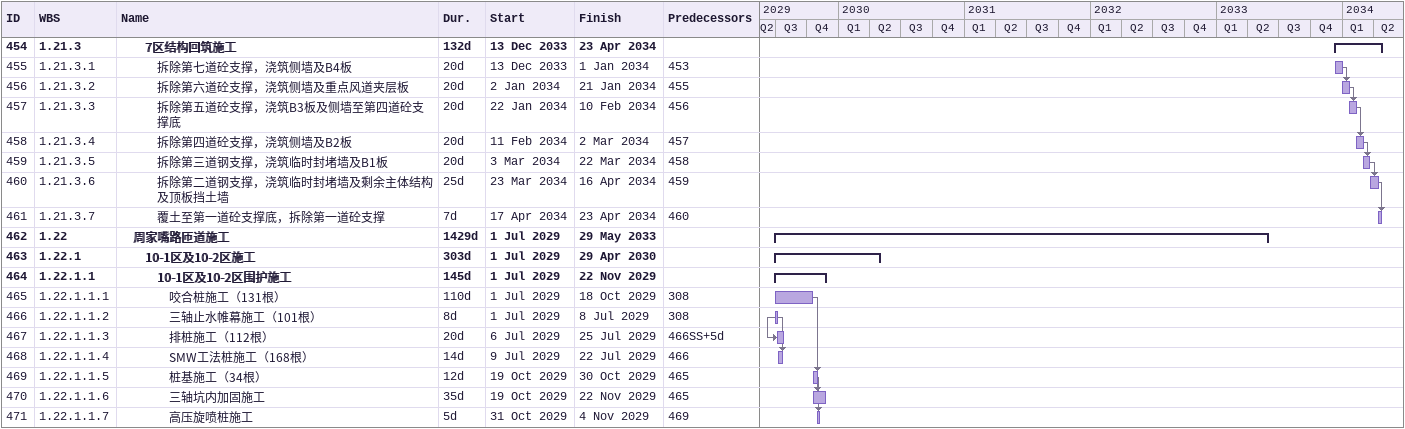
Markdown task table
| ID | WBS | Task | Duration | Start | Finish | Predecessors |
|---|---|---|---|---|---|---|
| 454 | 1.21.3 | **7区结构回筑施工** | 132d | 2033-12-13 | 2034-04-23 |  |
| 455 | 1.21.3.1 | 拆除第七道砼支撑，浇筑侧墙及B4板 | 20d | 2033-12-13 | 2034-01-01 | 453 |
| 456 | 1.21.3.2 | 拆除第六道砼支撑，浇筑侧墙及重点风道夹层板 | 20d | 2034-01-02 | 2034-01-21 | 455 |
| 457 | 1.21.3.3 | 拆除第五道砼支撑，浇筑B3板及侧墙至第四道砼支撑底 | 20d | 2034-01-22 | 2034-02-10 | 456 |
| 458 | 1.21.3.4 | 拆除第四道砼支撑，浇筑侧墙及B2板 | 20d | 2034-02-11 | 2034-03-02 | 457 |
| 459 | 1.21.3.5 | 拆除第三道钢支撑，浇筑临时封堵墙及B1板 | 20d | 2034-03-03 | 2034-03-22 | 458 |
| 460 | 1.21.3.6 | 拆除第二道钢支撑，浇筑临时封堵墙及剩余主体结构及顶板挡土墙 | 25d | 2034-03-23 | 2034-04-16 | 459 |
| 461 | 1.21.3.7 | 覆土至第一道砼支撑底，拆除第一道砼支撑 | 7d | 2034-04-17 | 2034-04-23 | 460 |
| 462 | 1.22 | **周家嘴路匝道施工** | 1429d | 2029-07-01 | 2033-05-29 |  |
| 463 | 1.22.1 | **10-1区及10-2区施工** | 303d | 2029-07-01 | 2030-04-29 |  |
| 464 | 1.22.1.1 | **10-1区及10-2区围护施工** | 145d | 2029-07-01 | 2029-11-22 |  |
| 465 | 1.22.1.1.1 | 咬合桩施工（131根） | 110d | 2029-07-01 | 2029-10-18 | 308 |
| 466 | 1.22.1.1.2 | 三轴止水帷幕施工（101根） | 8d | 2029-07-01 | 2029-07-08 | 308 |
| 467 | 1.22.1.1.3 | 排桩施工（112根） | 20d | 2029-07-06 | 2029-07-25 | 466SS+5d |
| 468 | 1.22.1.1.4 | SMW工法桩施工（168根） | 14d | 2029-07-09 | 2029-07-22 | 466 |
| 469 | 1.22.1.1.5 | 桩基施工（34根） | 12d | 2029-10-19 | 2029-10-30 | 465 |
| 470 | 1.22.1.1.6 | 三轴坑内加固施工 | 35d | 2029-10-19 | 2029-11-22 | 465 |
| 471 | 1.22.1.1.7 | 高压旋喷桩施工 | 5d | 2029-10-31 | 2029-11-04 | 469 |
